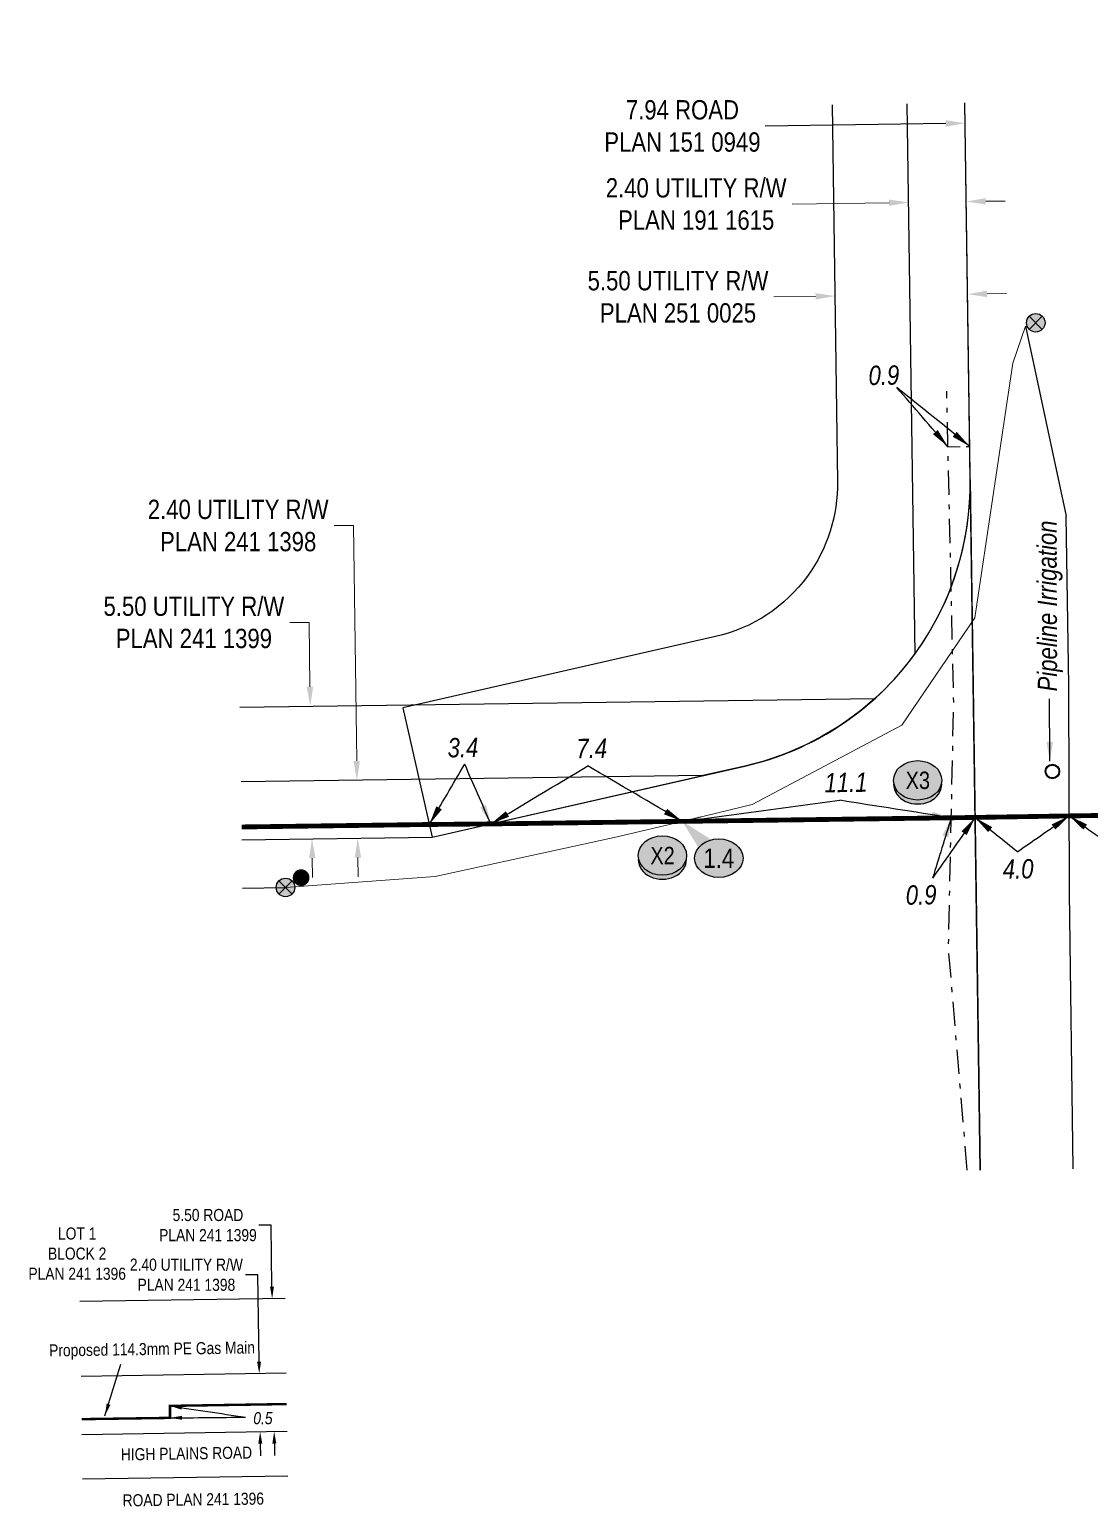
# Model space of a CAD drawing. Extents: x 75247 to 76827, y 5669268 to 5670177.
# Drawn here: x 75431.1 to 75474.9, y 5669297.7 to 5669358.9 of the extents above; entities that cross this region are included whole.
import ezdxf
from ezdxf.enums import TextEntityAlignment as Align

# ---------------------------------------------------------------- set-up
doc = ezdxf.new("R2010")
doc.units = 0
doc.header["$LTSCALE"] = 5
doc.header["$PDSIZE"] = 0.5
for name, pattern in [('CENTERLINEX3', [5, 2.5, -1, 0.5, -1]), ('CENTERLINEX33', [6.5, 2.5, -1, 0.5, -1, 0.5, -1]), ('foc-TIELINE', [1.875, 1.25, -0.625]), ('POWERLINE5', [7.8, 2.4, -0.6, 0.6, -0.6, 0.6, -0.6, 2.4])]:
    doc.linetypes.add(name, pattern=pattern)
doc.layers.get('Defpoints').update_dxf_attribs({"color": 9})
for name, color, linetype, lineweight in [('AS-CABLE-ATCO PIPELINES', 241, 'foc-CABLE', 9), ('EXISTING PIPE (EXIST OR HP)', 240, 'CENTERLINEX33', 20), ('F-RW-T', 190, 'Continuous', 9), ('T-TIE-T', 201, 'Continuous', 18)]:
    doc.layers.add(name, color=color, linetype=linetype, lineweight=lineweight)
for name, color, linetype in [('AS-POWER', 104, 'foc-POWER'), ('AS-POWER-BURIED-ATCO PIPELINES', 241, 'foc-POWER_BURIED'), ('AS-POWER-EXISTING-PP', 72, 'Continuous'), ('AS-POWER-OH-ATCO PIPELINES', 241, 'foc-OHPOWER'), ('AS-POWER-STAKED-ANC', 210, 'POWERLINE5'), ('AS-POWER-T', 104, 'Continuous'), ('F-RW', 190, 'Continuous'), ('L-TITLEDB', 4, 'Continuous'), ('L-TITLEDB-T', 4, 'Continuous'), ('P-CROSSINGS', 250, 'Continuous'), ('P-ELEVATION', 7, 'Continuous'), ('T-TIE', 201, 'foc-TIELINE')]:
    doc.layers.add(name, color=color, linetype=linetype)
doc.layers.add('EXISTING PIPE IP', color=7, linetype='CENTERLINEX3', lineweight=30, true_color=0x3800e0)
doc.styles.add('0.50', font='ARIALN.TTF', dxfattribs={"height": 0.5})
doc.styles.add('1.0', font='ARIALN.TTF', dxfattribs={"height": 1})
doc.styles.add('80', font='ARIALN.TTF', dxfattribs={"height": 10})
doc.styles.add('80CG', font='ARIALN.TTF', dxfattribs={"height": 10})
doc.styles.add('80L', font='ARIALN.TTF', dxfattribs={"height": 10})
doc.styles.add('Crossing', font='ARIALN.TTF', dxfattribs={"height": 10})
doc.styles.add('foc-LtypeFont', font='ARIALN.TTF', dxfattribs={"height": 7.35})
doc.linetypes.add('foc-CABLE', pattern='A,2,-1,["C",foc-LtypeFont,S=0.2,R=0,X=-0.625,Y=-0.75],-1.24,8', length=12.24)
doc.linetypes.add('foc-OHPOWER', pattern='A,10,-1,["O/P",foc-LtypeFont,S=0.2,R=0,X=-0.5,Y=-0.75],-3.25', length=14.25)
doc.linetypes.add('foc-POWER', pattern='A,6,-1,["P",foc-LtypeFont,S=0.2,R=0,X=-0.625,Y=-0.75],-1.24,4', length=12.24)
doc.linetypes.add('foc-POWER_BURIED', pattern='A,10,-1,["P",foc-LtypeFont,S=0.2,R=0,X=-0.425,Y=-0.75],-2', length=13)
doc.dimstyles.new('Compass 250', dxfattribs={"dimscale": 0.25, "dimtxt": 0.45, "dimasz": 2, "dimexe": 0.2, "dimexo": 0.0625, "dimgap": 0.5, "dimtad": 0, "dimtih": 1, "dimtoh": 1, "dimzin": 0, "dimdsep": 46, "dimtxsty": '0.50', "dimcen": 0.1, "dimse1": 1, "dimse2": 1, "dimclrd": 256, "dimclrt": 256, "dimaunit": 1, "dimadec": 4, "dimazin": 0, "dimtfac": 0.06, "dimtofl": 0, "dimtmove": 0, "dimatfit": 0, "dimfxl": 0.2, "dimtolj": 1, "dimtzin": 0, "dimlwd": -1, "dimarcsym": 0})
doc.dimstyles.new('Compass 5 000', dxfattribs={"dimscale": 5, "dimtxt": 9, "dimasz": 2, "dimexe": 0.2, "dimexo": 0.0625, "dimgap": 0.5, "dimtad": 0, "dimtih": 1, "dimtoh": 1, "dimzin": 0, "dimdsep": 46, "dimtxsty": '80CG', "dimcen": 0.1, "dimse1": 1, "dimse2": 1, "dimclrd": 256, "dimclrt": 256, "dimaunit": 1, "dimadec": 4, "dimazin": 0, "dimtfac": 0.06, "dimtofl": 0, "dimtmove": 0, "dimatfit": 1, "dimfxl": 0.2, "dimtolj": 1, "dimtzin": 0, "dimlwd": -1, "dimarcsym": 0})
doc.dimstyles.new('Compass 500', dxfattribs={"dimscale": 0.5, "dimtxt": 0.9, "dimasz": 2, "dimexe": 0.2, "dimexo": 0.0625, "dimgap": 0.5, "dimtad": 0, "dimtih": 1, "dimtoh": 1, "dimzin": 0, "dimdsep": 46, "dimtxsty": '1.0', "dimcen": 0.1, "dimse1": 1, "dimse2": 1, "dimclrd": 256, "dimclrt": 256, "dimaunit": 1, "dimadec": 4, "dimazin": 0, "dimtfac": 0.06, "dimtofl": 0, "dimtmove": 0, "dimatfit": 0, "dimfxl": 0.2, "dimtolj": 1, "dimtzin": 0, "dimlwd": -1, "dimarcsym": 0})

# ---------------------------------------------------------------- blocks, each defined once
blk = doc.blocks.new('POWERPOLE')
h = blk.add_hatch(color=255)
edge = h.paths.add_edge_path()
edge.add_arc((0, 0), 0.96, 0, 360)
at = {"layer": 'AS-POWER-BURIED-ATCO PIPELINES', "linetype": 'Continuous'}
for p, q in [((0.68, -0.68), (-0.68, 0.68)), ((-0.68, -0.68), (0.68, 0.68))]:
    blk.add_line(p, q, dxfattribs=at)
blk.add_circle((0, 0), 0.96, dxfattribs=at)
blk = doc.blocks.new('pipeline irrigation')
at = {"layer": 'AS-POWER', "linetype": 'Continuous'}
h = blk.add_hatch(color=256, dxfattribs=at)
h.dxf.hatch_style = 1
edge = h.paths.add_edge_path(flags=17)
edge.add_arc((0, 0), 1.34, 0, 360)
edge = h.paths.add_edge_path()
edge.add_arc((0, 0), 1.5, 0, 360)
at = {"layer": 'Defpoints'}
for radius in [1.5, 1.34]:
    blk.add_circle((0, 0), radius, dxfattribs=at)
blk = doc.blocks.new('*X617')
at = {"color": 0}
for p, q in [((102.12, -2061.56), (108.81, -2061.56)), ((102.18, -2061.72), (108.75, -2061.72)), ((102.29, -2061.41), (108.64, -2061.41)), ((102.33, -2061.87), (108.59, -2061.87)), ((102.47, -2061.25), (108.45, -2061.25)), ((102.49, -2062.03), (108.44, -2062.03)), ((102.65, -2062.19), (108.28, -2062.19)), ((102.68, -2061.09), (108.25, -2061.09)), ((102.8, -2062.34), (108.13, -2062.34)), ((102.92, -2060.94), (108.01, -2060.94)), ((102.96, -2062.5), (107.97, -2062.5)), ((103.12, -2062.66), (107.81, -2062.66)), ((103.18, -2060.78), (107.75, -2060.78)), ((103.27, -2062.81), (107.66, -2062.81)), ((103.43, -2062.97), (107.5, -2062.97)), ((103.5, -2060.62), (107.43, -2060.62)), ((103.58, -2063.12), (107.34, -2063.12)), ((103.74, -2063.28), (107.19, -2063.28)), ((103.89, -2060.47), (107.03, -2060.47)), ((103.9, -2063.44), (107.03, -2063.44)), ((104.05, -2063.59), (106.88, -2063.59)), ((104.21, -2063.75), (106.72, -2063.75)), ((104.37, -2063.91), (106.56, -2063.91)), ((104.45, -2060.31), (106.48, -2060.31)), ((104.52, -2064.06), (106.41, -2064.06)), ((104.68, -2064.22), (106.25, -2064.22)), ((104.83, -2064.37), (106.09, -2064.37)), ((104.99, -2064.53), (105.94, -2064.53)), ((105.15, -2064.69), (105.78, -2064.69)), ((105.16, -2065.31), (105.77, -2065.31)), ((105.3, -2064.84), (105.63, -2064.84)), ((105.31, -2065.16), (105.62, -2065.16)), ((102.11, -2068.44), (108.82, -2068.44)), ((102.19, -2068.28), (108.74, -2068.28)), ((102.28, -2068.59), (108.65, -2068.59)), ((102.34, -2068.12), (108.58, -2068.12)), ((102.46, -2068.75), (108.47, -2068.75)), ((102.5, -2067.97), (108.43, -2067.97)), ((102.66, -2067.81), (108.27, -2067.81)), ((102.67, -2068.91), (108.26, -2068.91)), ((102.81, -2067.66), (108.12, -2067.66)), ((102.9, -2069.06), (108.03, -2069.06)), ((102.97, -2067.5), (107.96, -2067.5)), ((103.13, -2067.34), (107.8, -2067.34)), ((103.17, -2069.22), (107.76, -2069.22)), ((103.28, -2067.19), (107.65, -2067.19)), ((103.44, -2067.03), (107.49, -2067.03)), ((103.48, -2069.37), (107.45, -2069.37)), ((103.59, -2066.87), (107.33, -2066.87)), ((103.75, -2066.72), (107.18, -2066.72)), ((103.87, -2069.53), (107.06, -2069.53)), ((103.91, -2066.56), (107.02, -2066.56)), ((104.06, -2066.41), (106.87, -2066.41)), ((104.22, -2066.25), (106.71, -2066.25)), ((104.38, -2066.09), (106.55, -2066.09)), ((104.41, -2069.69), (106.52, -2069.69)), ((104.53, -2065.94), (106.4, -2065.94)), ((104.69, -2065.78), (106.24, -2065.78)), ((104.84, -2065.62), (106.08, -2065.62)), ((105, -2065.47), (105.93, -2065.47))]:
    blk.add_line(p, q, dxfattribs=at)
blk = doc.blocks.new('3 fgrey conduits')
h = blk.add_hatch(color=255)
h.dxf.hatch_style = 1
edge = h.paths.add_edge_path()
edge.add_arc((0, 0), 4.34, 0, 360)
at = {"color": 8}
for p, q in [((2.72, -2.72), (-2.72, 2.72)), ((-2.72, -2.72), (2.72, 2.72))]:
    blk.add_line(p, q, dxfattribs=at)
blk.add_circle((0, 0), 3.84, dxfattribs=at)
at = {"color": 8, "xscale": 0.8000000000000002, "yscale": 0.8000000000000002, "zscale": 0.8000000000000002}
blk.add_blockref('*X617', (-84.37, 1652), dxfattribs=at)
blk = doc.blocks.new('xing2')
h = blk.add_hatch(color=50)
h.dxf.hatch_style = 1
edge = h.paths.add_edge_path()
edge.add_ellipse((0, 0), major_axis=(-12.5, 0), ratio=0.816297, start_angle=0, end_angle=360)
h = blk.add_hatch(color=250)
h.dxf.hatch_style = 1
edge = h.paths.add_edge_path()
edge.add_ellipse((0, -2.05), major_axis=(-12.5, 0), ratio=0.816297, start_angle=0, end_angle=180)
edge.add_line((12.5, -2.05), (12.5, 0))
edge.add_ellipse((0, 0), major_axis=(-12.5, 0), ratio=0.816297, start_angle=0, end_angle=180, ccw=False)
edge.add_line((-12.5, 0), (-12.5, -2.05))
at = {"color": 250}
blk.add_ellipse((0, 0), major_axis=(-12.5, 0), ratio=0.816297, dxfattribs=at)
blk.add_ellipse((0, -2.05), major_axis=(-12.5, 0), ratio=0.816297, start_param=0, end_param=3.141593, dxfattribs=at)
at = {"color": 250, "style": 'Crossing'}
blk.add_attdef('CROSSING', text='', height=9, dxfattribs=at).set_placement((0.09, 0.02), align=Align.MIDDLE_CENTER)
at = {"color": 250, "style": 'Crossing', "flags": 1}
for tag, p in [('OWNER', (0.09, -12.49)), ('DESCRIPTION', (0.09, -25.77)), ('LOCATION', (0.09, -39.3)), ('DWG_REF', (0.09, -52.84))]:
    blk.add_attdef(tag, text='', height=9, dxfattribs=at).set_placement(p, align=Align.MIDDLE_CENTER)
blk = doc.blocks.new('*D650')
at = {"layer": 'Defpoints', "color": 0, "transparency": 16777216}
for p in [(75467.439, 5669352.265), (75469.843, 5669352.3), (75467.447, 5669351.706)]:
    blk.add_point(p, dxfattribs=at)
at = {"layer": 'F-RW-T', "transparency": 16777216}
for p, q in [((75470.651, 5669351.752), (75471.451, 5669351.764)), ((75466.647, 5669351.695), (75462.638, 5669351.638))]:
    blk.add_line(p, q, dxfattribs=at)
for points in [[(75466.645, 5669351.828), (75466.649, 5669351.562), (75467.447, 5669351.706)], [(75470.649, 5669351.885), (75470.653, 5669351.619), (75469.851, 5669351.741)]]:
    blk.add_solid(points, dxfattribs=at)
at = {"layer": 'F-RW-T', "transparency": 16777216, "insert": (75458.662, 5669351.638), "char_height": 1, "attachment_point": 5, "style": '1.0'}
blk.add_mtext('\\A1;{\\H0.8x;2.40 UTILITY R/W\\PPLAN 191 1615}', dxfattribs=at)
blk = doc.blocks.new('*D651')
at = {"layer": 'Defpoints', "color": 0, "transparency": 16777216}
for p in [(75464.405, 5669347.83), (75464.434, 5669345.8), (75469.935, 5669345.879)]:
    blk.add_point(p, dxfattribs=at)
at = {"layer": 'F-RW-T', "transparency": 16777216}
for p, q in [((75463.605, 5669347.818), (75461.881, 5669347.794)), ((75470.706, 5669347.92), (75471.506, 5669347.931))]:
    blk.add_line(p, q, dxfattribs=at)
for points in [[(75463.603, 5669347.952), (75463.607, 5669347.685), (75464.405, 5669347.83)], [(75470.704, 5669348.053), (75470.708, 5669347.787), (75469.906, 5669347.908)]]:
    blk.add_solid(points, dxfattribs=at)
at = {"layer": 'F-RW-T', "transparency": 16777216, "insert": (75457.91, 5669347.794), "char_height": 1, "attachment_point": 5, "style": '1.0'}
blk.add_mtext('\\A1;{\\H0.8x;5.50 UTILITY R/W\\PPLAN 251 0025}', dxfattribs=at)
blk = doc.blocks.new('*D652')
at = {"layer": 'Defpoints', "color": 0, "transparency": 16777216}
for p in [(75469.798, 5669354.986), (75469.804, 5669354.54), (75477.474, 5669354.65)]:
    blk.add_point(p, dxfattribs=at)
at = {"layer": 'L-TITLEDB-T', "transparency": 16777216}
for p, q in [((75468.998, 5669354.974), (75461.523, 5669354.868)), ((75478.268, 5669355.107), (75479.068, 5669355.118))]:
    blk.add_line(p, q, dxfattribs=at)
for points in [[(75468.996, 5669355.108), (75469, 5669354.841), (75469.798, 5669354.986)], [(75478.266, 5669355.24), (75478.27, 5669354.974), (75477.468, 5669355.096)]]:
    blk.add_solid(points, dxfattribs=at)
at = {"layer": 'L-TITLEDB-T', "transparency": 16777216, "insert": (75458.093, 5669354.868), "char_height": 1, "attachment_point": 5, "style": '1.0'}
blk.add_mtext('\\A1;{\\H0.8x;7.94 ROAD\\PPLAN 151 0949}', dxfattribs=at)
blk = doc.blocks.new('*U653')
at = {"layer": 'P-ELEVATION'}
h = blk.add_hatch(color=111, dxfattribs=at)
h.dxf.hatch_style = 1
edge = h.paths.add_edge_path()
edge.add_ellipse((0, 0), major_axis=(-12.53, 0), ratio=0.797823, start_angle=0, end_angle=360)
at = {"layer": 'P-ELEVATION', "color": 7, "flags": 128}
blk.add_lwpolyline([(0, 0, 12.5, 0, 0), (-18.89, 19.05, 0, 0, 0)], format="xyseb", dxfattribs=at)
at = {"layer": 'P-ELEVATION', "color": 7}
blk.add_ellipse((0, 0), major_axis=(-12.53, 0), ratio=0.797823, dxfattribs=at)
at = {"layer": 'P-ELEVATION', "style": '80'}
blk.add_attdef('ELEVATION', text='', height=10, dxfattribs=at).set_placement((0, 0), align=Align.MIDDLE_CENTER)
blk = doc.blocks.new('*D656')
at = {"layer": 'Defpoints', "color": 0, "transparency": 16777216}
for p in [(75442.611, 5669330.853), (75442.681, 5669330.854), (75442.685, 5669325.358)]:
    blk.add_point(p, dxfattribs=at)
at = {"layer": 'F-RW-T', "transparency": 16777216}
for p, q in [((75442.635, 5669334.317), (75441.835, 5669334.317)), ((75442.671, 5669331.654), (75442.635, 5669334.317)), ((75442.766, 5669324.559), (75442.777, 5669323.759))]:
    blk.add_line(p, q, dxfattribs=at)
for points in [[(75442.804, 5669331.655), (75442.537, 5669331.652), (75442.681, 5669330.854)], [(75442.899, 5669324.561), (75442.633, 5669324.557), (75442.755, 5669325.359)]]:
    blk.add_solid(points, dxfattribs=at)
at = {"layer": 'F-RW-T', "transparency": 16777216, "insert": (75437.864, 5669334.317), "char_height": 1, "attachment_point": 5, "style": '1.0'}
blk.add_mtext('\\A1;{\\H0.8x;5.50 UTILITY R/W\\PPLAN 241 1399}', dxfattribs=at)
blk = doc.blocks.new('*D657')
at = {"layer": 'Defpoints', "color": 0, "transparency": 16777216}
for p in [(75444.615, 5669327.782), (75446.765, 5669327.811), (75446.797, 5669325.413)]:
    blk.add_point(p, dxfattribs=at)
at = {"layer": 'F-RW-T', "transparency": 16777216}
for p, q in [((75444.473, 5669338.326), (75443.673, 5669338.326)), ((75444.604, 5669328.582), (75444.473, 5669338.326)), ((75444.658, 5669324.585), (75444.669, 5669323.785))]:
    blk.add_line(p, q, dxfattribs=at)
for points in [[(75444.738, 5669328.584), (75444.471, 5669328.58), (75444.615, 5669327.782)], [(75444.791, 5669324.586), (75444.525, 5669324.583), (75444.647, 5669325.385)]]:
    blk.add_solid(points, dxfattribs=at)
at = {"layer": 'F-RW-T', "transparency": 16777216, "insert": (75439.697, 5669338.326), "char_height": 1, "attachment_point": 5, "style": '1.0'}
blk.add_mtext('\\A1;{\\H0.8x;2.40 UTILITY R/W\\PPLAN 241 1398}', dxfattribs=at)
blk = doc.blocks.new('*D666')
at = {"layer": 'Defpoints', "color": 0, "transparency": 16777216}
for p in [(75434.386, 5669306.218), (75441.105, 5669306.321), (75434.47, 5669300.724)]:
    blk.add_point(p, dxfattribs=at)
at = {"layer": 'F-RW', "transparency": 16777216}
for p, q in [((75441.058, 5669309.366), (75440.558, 5669309.366)), ((75441.097, 5669306.821), (75441.058, 5669309.366)), ((75441.196, 5669300.326), (75441.204, 5669299.826))]:
    blk.add_line(p, q, dxfattribs=at)
for points in [[(75441.18, 5669306.822), (75441.014, 5669306.819), (75441.105, 5669306.321)], [(75441.279, 5669300.328), (75441.113, 5669300.325), (75441.188, 5669300.826)]]:
    blk.add_solid(points, dxfattribs=at)
at = {"layer": 'F-RW', "transparency": 16777216, "insert": (75438.446, 5669309.366), "char_height": 0.5, "attachment_point": 5, "style": '0.50'}
blk.add_mtext('\\A1;5.50 ROAD\\PPLAN 241 1399', dxfattribs=at)
blk = doc.blocks.new('*D667')
at = {"layer": 'Defpoints', "color": 0, "transparency": 16777216}
for p in [(75440.57, 5669303.215), (75441.1, 5669303.223), (75441.137, 5669300.826)]:
    blk.add_point(p, dxfattribs=at)
at = {"layer": 'F-RW', "transparency": 16777216}
for p, q in [((75440.507, 5669307.31), (75440.007, 5669307.31)), ((75440.562, 5669303.715), (75440.507, 5669307.31)), ((75440.614, 5669300.317), (75440.621, 5669299.818))]:
    blk.add_line(p, q, dxfattribs=at)
for points in [[(75440.645, 5669303.716), (75440.479, 5669303.714), (75440.57, 5669303.215)], [(75440.697, 5669300.319), (75440.53, 5669300.316), (75440.606, 5669300.817)]]:
    blk.add_solid(points, dxfattribs=at)
at = {"layer": 'F-RW', "transparency": 16777216, "insert": (75437.553, 5669307.31), "char_height": 0.5, "attachment_point": 5, "style": '0.50'}
blk.add_mtext('\\A1;2.40 UTILITY R/W\\PPLAN 241 1398', dxfattribs=at)

msp = doc.modelspace()

# ---------------------------------------------------------------- linework, layer by layer
at = {"layer": 'AS-CABLE-ATCO PIPELINES', "ltscale": 0.08, "flags": 128}
msp.add_lwpolyline([(75441.657, 5669323.347), (75447.856, 5669323.795), (75455.385, 5669325.442), (75458.087, 5669326.083), (75460.977, 5669326.777), (75467.183, 5669330.071), (75470.199, 5669334.512), (75471.78, 5669345.052), (75472.301, 5669346.581)], dxfattribs=at)
at = {"layer": 'AS-POWER-OH-ATCO PIPELINES', "color": 240, "ltscale": 0.08, "flags": 128}
for points in [[(75472.301, 5669346.581), (75473.979, 5669338.713)], [(75474.273, 5669311.701), (75474.126, 5669323.13), (75474.098, 5669331.71), (75473.979, 5669338.713)], [(75433.257, 5669298.866), (75441.749, 5669298.987)]]:
    msp.add_lwpolyline(points, dxfattribs=at)
at = {"layer": 'AS-POWER-OH-ATCO PIPELINES', "ltscale": 0.08, "flags": 128}
msp.add_lwpolyline([(75439.882, 5669323.32), (75441.657, 5669323.347)], dxfattribs=at)
at = {"layer": 'EXISTING PIPE (EXIST OR HP)', "linetype": 'Continuous', "const_width": 0.2, "flags": 128}
msp.add_lwpolyline([(75439.844, 5669325.851), (75447.453, 5669325.951), (75450.766, 5669325.985), (75458.087, 5669326.083), (75469.217, 5669326.23), (75480.384, 5669326.407), (75496.379, 5669326.646), (75499.222, 5669326.682), (75523.444, 5669327.054), (75536.531, 5669327.251)], dxfattribs=at)
at = {"layer": 'EXISTING PIPE (EXIST OR HP)', "linetype": 'Continuous', "ltscale": 0.08, "const_width": 0.0999, "flags": 128}
msp.add_lwpolyline([(75433.22, 5669301.334), (75436.874, 5669301.387), (75436.874, 5669301.884), (75441.707, 5669301.959)], dxfattribs=at)
at = {"layer": 'EXISTING PIPE IP', "ltscale": 0.08, "flags": 128}
msp.add_lwpolyline([(75469.89, 5669311.641), (75469.112, 5669320.826), (75469.326, 5669331.014), (75469.037, 5669343.896)], dxfattribs=at)
at = {"layer": 'F-RW', "flags": 128}
for points in [[(75464.291, 5669355.75), (75464.514, 5669340.156, -0.162336), (75463.271, 5669336.239, -0.181448), (75459.461, 5669333.729), (75446.512, 5669330.784), (75447.731, 5669325.426), (75460.679, 5669328.371, 0.181448), (75467.714, 5669333.006, 0.162336), (75470.009, 5669340.235), (75469.786, 5669355.829)], [(75467.388, 5669355.794), (75467.714, 5669333.006, 0.162336), (75470.009, 5669340.235), (75469.786, 5669355.829)], [(75439.769, 5669330.815), (75466.061, 5669331.168, -0.128564), (75460.679, 5669328.371), (75458.938, 5669327.975), (75439.816, 5669327.718)]]:
    msp.add_lwpolyline(points, format="xyb", dxfattribs=at)
for points in [[(75439.852, 5669325.32), (75447.731, 5669325.426), (75458.938, 5669327.975), (75439.816, 5669327.718)], [(75441.644, 5669306.329), (75433.145, 5669306.199)], [(75441.688, 5669303.232), (75433.193, 5669303.102)], [(75433.229, 5669300.705), (75441.723, 5669300.834)], [(75433.229, 5669300.705), (75441.723, 5669300.834)]]:
    msp.add_lwpolyline(points, dxfattribs=at)
at = {"layer": 'L-TITLEDB', "flags": 128}
msp.add_lwpolyline([(75439.852, 5669325.32), (75447.731, 5669325.426), (75460.679, 5669328.371, 0.181448), (75467.714, 5669333.006, 0.162336), (75470.009, 5669340.235), (75469.786, 5669355.829)], format="xyb", dxfattribs=at)
msp.add_lwpolyline([(75470.427, 5669311.647), (75469.792, 5669355.829)], dxfattribs=at)
at = {"layer": 'L-TITLEDB'}
msp.add_lwpolyline([(75439.852, 5669325.32), (75447.731, 5669325.426), (75460.679, 5669328.371, 0.354218), (75470.009, 5669340.235), (75470.424, 5669311.647)], format="xyb", dxfattribs=at)
msp.add_lwpolyline([(75433.229, 5669300.705), (75441.723, 5669300.834)], dxfattribs=at)
at = {"layer": 'T-TIE', "ltscale": 0.08}
msp.add_line((75469.089, 5669341.592), (75469.989, 5669341.605), dxfattribs=at)

# ---------------------------------------------------------------- block references
at = {"xscale": 0.08001242432924996, "yscale": 0.08001242432924996, "zscale": 0.08001242432924996}
msp.add_blockref('*U653', (75459.599, 5669324.558), dxfattribs=at).add_auto_attribs({'ELEVATION': '1.4'})
at = {"layer": 'AS-POWER-EXISTING-PP', "xscale": 0.3996398428000007, "yscale": 0.3996398428000007, "zscale": 0.3996398428000007}
for p in [(75472.724, 5669346.724), (75441.657, 5669323.347)]:
    msp.add_blockref('POWERPOLE', p, dxfattribs=at)
at = {"layer": 'AS-POWER-STAKED-ANC'}
for name, p, xscale, yscale, zscale in [('pipeline irrigation', (75473.413, 5669328.148), 0.1998199214000002, 0.1998199214000002, 0.1998199214000002), ('3 fgrey conduits', (75442.304, 5669323.752), 0.07992796856000012, 0.07992796856000012, 0.07992796856000012)]:
    msp.add_blockref(name, p, dxfattribs=dict(at, xscale=xscale, yscale=yscale, zscale=zscale))
at = {"layer": 'P-CROSSINGS', "xscale": 0.07992796856000012, "yscale": 0.07992796856000012, "zscale": 0.07992796856000012}
for p, values in [((75467.834, 5669327.781), {'CROSSING': 'X3'}), ((75457.263, 5669324.666), {'CROSSING': 'X2'})]:
    msp.add_blockref('xing2', p, dxfattribs=at).add_auto_attribs(values)

# ---------------------------------------------------------------- texts
at = {"layer": 'AS-POWER-T', "insert": (75472.81, 5669331.461), "char_height": 0.79928, "attachment_point": 1, "rotation": 90.18698, "style": '80L'}
msp.add_mtext_dynamic_manual_height_columns('{\\fArial Narrow|b0|i1|c0|p34;Pipeline Irrigation}', width=7.0603, gutter_width=9.991, heights=[0], dxfattribs=at)
at = {"layer": 'EXISTING PIPE (EXIST OR HP)', "linetype": 'Continuous', "style": '80L'}
msp.add_text('Proposed 114.3mm PE Gas Main', height=0.49955, rotation=0.85606, dxfattribs=at).set_placement((75431.872, 5669303.928))
at = {"layer": 'L-TITLEDB-T', "insert": (75433.031, 5669308.184), "char_height": 0.49955, "attachment_point": 5, "style": '80CG'}
msp.add_mtext('\\A1;LOT 1\\PBLOCK 2\\PPLAN 241 1396', dxfattribs=at)
at = {"layer": 'L-TITLEDB-T', "insert": (75437.556, 5669299.91), "char_height": 0.49955, "attachment_point": 5, "rotation": 0.87413, "style": '80CG'}
msp.add_mtext('\\A1;HIGH PLAINS ROAD', dxfattribs=at)
at = {"layer": 'L-TITLEDB-T', "insert": (75437.839, 5669298.005), "char_height": 0.49955, "attachment_point": 5, "rotation": 0.76977, "style": '80CG'}
msp.add_mtext_dynamic_manual_height_columns('ROAD PLAN 241 1396', width=5.83058, gutter_width=49.955, heights=[0], dxfattribs=at)
at = {"layer": 'T-TIE-T', "linetype": 'Continuous', "char_height": 0.79928, "attachment_point": 1, "rotation": 0.85606, "style": '80L'}
for s, width, gutter_width, insert in [('{\\fArial Narrow|b0|i1|c0|p34;0.9}', 1.5759, 49.955, (75465.792, 5669344.943)), ('\\pi0.26706;{\\fArial Narrow|b0|i1|c0|p34;3.4}', 1.74504, 9.991, (75448.095, 5669329.526)), ('\\pi0.29759;{\\fArial Narrow|b0|i1|c0|p34;7.4}', 1.74504, 9.991, (75453.398, 5669329.491)), ('\\pi0.0836;{\\fArial Narrow|b0|i1|c0|p34;11.1}', 1.74504, 9.991, (75463.884, 5669328.08)), ('\\pi0.25261;{\\fArial Narrow|b0|i1|c0|p34;4.0}', 1.74504, 9.991, (75471.098, 5669324.5)), ('\\pi0.2706;{\\fArial Narrow|b0|i1|c0|p34;0.9}', 1.74504, 9.991, (75467.064, 5669323.426))]:
    msp.add_mtext_dynamic_manual_height_columns(s, width=width, gutter_width=gutter_width, heights=[0], dxfattribs=dict(at, insert=insert))
at = {"layer": 'T-TIE-T', "linetype": 'Continuous', "insert": (75440.325, 5669301.625), "char_height": 0.49955, "attachment_point": 1, "style": '80L'}
msp.add_mtext_dynamic_manual_height_columns('{\\fArial Narrow|b0|i1|c0|p34;0.5}', width=0.55833, gutter_width=49.955, heights=[0], dxfattribs=at)

# ---------------------------------------------------------------- dimensions: what is measured, and where the dimension line sits
at = {"layer": 'F-RW'}
for base, p1, p2, text, picture, middle in [((75441.105, 5669306.321), (75434.47, 5669300.724), (75434.386, 5669306.218), '5.50 ROAD\\PPLAN 241 1399', '*D666', (75438.446, 5669309.366)), ((75440.57, 5669303.215), (75441.137, 5669300.826), (75441.1, 5669303.223), '2.40 UTILITY R/W\\PPLAN 241 1398', '*D667', (75437.553, 5669307.31))]:
    dim = msp.add_linear_dim(base=base, p1=p1, p2=p2, angle=90.87413, text=text, dimstyle='Compass 250', dxfattribs=at)
    dim.commit()
    dim.dimension.update_dxf_attribs({"geometry": picture, "text_midpoint": middle, "dimtype": 161})
at = {"layer": 'F-RW-T'}
for base, p1, p2, angle, text, picture, middle in [((75467.447, 5669351.706), (75469.843, 5669352.3), (75467.439, 5669352.265), 180.81909, '{\\H0.8x;2.40 UTILITY R/W\\PPLAN 191 1615}', '*D650', (75458.662, 5669351.638)), ((75464.405, 5669347.83), (75469.935, 5669345.879), (75464.434, 5669345.8), 180.81909, '{\\H0.8x;5.50 UTILITY R/W\\PPLAN 251 0025}', '*D651', (75457.91, 5669347.794)), ((75444.615, 5669327.782), (75446.797, 5669325.413), (75446.765, 5669327.811), 90.76984, '{\\H0.8x;2.40 UTILITY R/W\\PPLAN 241 1398}', '*D657', (75439.697, 5669338.326)), ((75442.681, 5669330.854), (75442.685, 5669325.358), (75442.611, 5669330.853), 90.76984, '{\\H0.8x;5.50 UTILITY R/W\\PPLAN 241 1399}', '*D656', (75437.864, 5669334.317))]:
    dim = msp.add_linear_dim(base=base, p1=p1, p2=p2, angle=angle, text=text, dimstyle='Compass 500', override={"dimasz": 1.6}, dxfattribs=at)
    dim.commit()
    dim.dimension.update_dxf_attribs({"geometry": picture, "text_midpoint": middle, "dimtype": 161})
at = {"layer": 'L-TITLEDB-T'}
dim = msp.add_linear_dim(base=(75469.798, 5669354.986), p1=(75477.474, 5669354.65), p2=(75469.804, 5669354.54), angle=180.81909, text='{\\H0.8x;7.94 ROAD\\PPLAN 151 0949}', dimstyle='Compass 500', override={"dimasz": 1.6}, dxfattribs=at)
dim.commit()
dim.dimension.update_dxf_attribs({"geometry": '*D652', "text_midpoint": (75458.093, 5669354.868), "dimtype": 161})

# ---------------------------------------------------------------- leaders
at = {"layer": 'AS-POWER-T', "path_type": 1}
msp.add_leader([(75473.306, 5669328.573), (75473.294, 5669331.162)], dimstyle='Compass 5 000', override={"dimasz": 0.16, "dimgap": 0.5, "dimtad": 0}, dxfattribs=at)
at = {"layer": 'EXISTING PIPE (EXIST OR HP)', "linetype": 'Continuous', "path_type": 1}
msp.add_leader([(75434.18, 5669301.474), (75434.843, 5669303.611)], dimstyle='Compass 250', dxfattribs=at)
at = {"layer": 'T-TIE-T', "path_type": 1}
for points in [[(75469.089, 5669341.592), (75466.967, 5669344.051)], [(75469.989, 5669341.605), (75466.967, 5669344.051)], [(75447.611, 5669325.952), (75449.078, 5669328.45)], [(75450.16, 5669325.978), (75449.078, 5669328.45)], [(75450.16, 5669325.978), (75454.175, 5669328.378)], [(75458.087, 5669326.083), (75454.175, 5669328.378)], [(75458.087, 5669326.083), (75464.609, 5669326.955)], [(75469.217, 5669326.23), (75464.609, 5669326.955)], [(75470.217, 5669326.245), (75468.452, 5669323.733)], [(75469.226, 5669326.23), (75468.452, 5669323.733)], [(75470.212, 5669326.238), (75471.982, 5669324.822)], [(75474.116, 5669326.307), (75471.982, 5669324.822)], [(75474.116, 5669326.307), (75476.244, 5669324.81)]]:
    msp.add_leader(points, dimstyle='Compass 5 000', override={"dimasz": 0.16}, dxfattribs=at)
at = {"layer": 'T-TIE-T', "linetype": 'Continuous', "path_type": 1}
for points in [[(75436.874, 5669301.884), (75439.996, 5669301.415)], [(75436.874, 5669301.387), (75439.996, 5669301.415)]]:
    msp.add_leader(points, dimstyle='Compass 250', dxfattribs=at)

doc.saveas('drawing.dxf')
